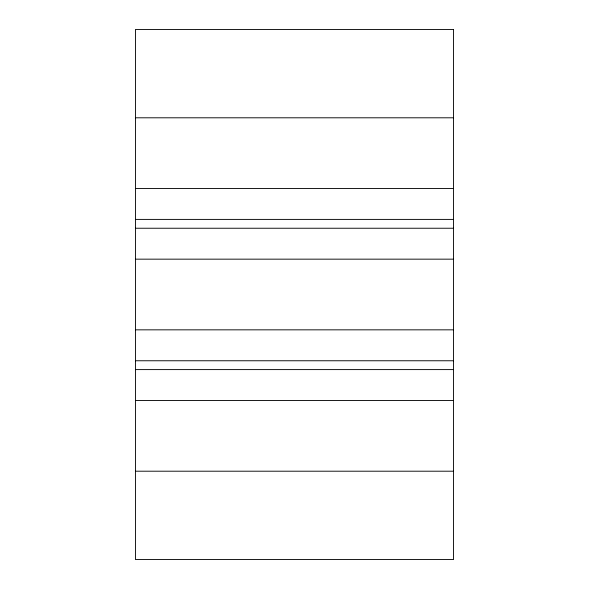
<?xml version="1.0" encoding="UTF-8"?>
<svg xmlns="http://www.w3.org/2000/svg" width="589" height="589" viewBox="0 0 589 589"><rect width="100%" height="100%" fill="white"/><g stroke="black" fill="none" stroke-linecap="round" stroke-linejoin="round"><path stroke-width="0.88" d="M135.47 117.8L453.53 117.8M135.47 188.48L453.53 188.48M135.47 219.402L453.53 219.402M135.47 228.237L453.53 228.237M135.47 259.16L453.53 259.16M135.47 329.84L453.53 329.84M135.47 360.762L453.53 360.762M135.47 369.597L453.53 369.597M135.47 400.52L453.53 400.52M135.47 471.2L453.53 471.2M453.53 29.45L135.47 29.45L135.47 559.55L453.53 559.55L453.53 29.45"/></g></svg>
